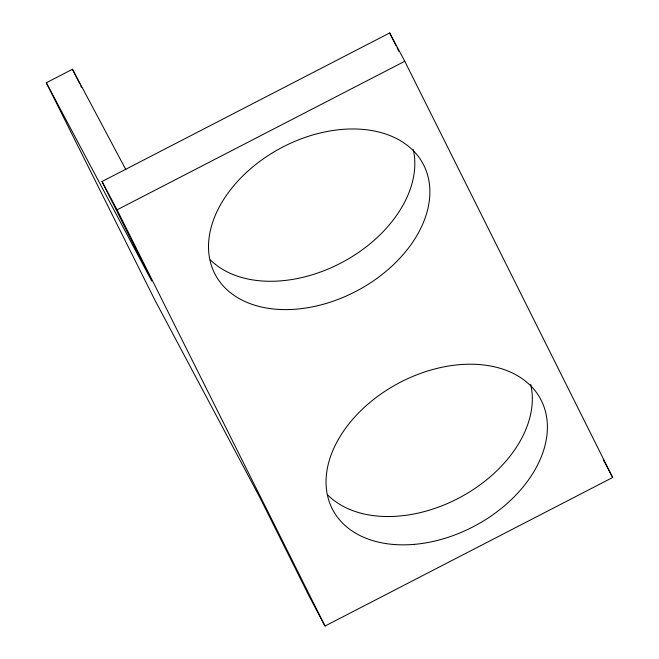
<?xml version="1.0" encoding="UTF-8"?>
<svg xmlns="http://www.w3.org/2000/svg" width="659" height="659" viewBox="0 0 659 659"><rect width="100%" height="100%" fill="white"/><g stroke="black" fill="none" stroke-linecap="round" stroke-linejoin="round"><path stroke-width="0.99" d="M46.319 82.762L151.743 281.039L102.021 181.513L389.7 32.95L404.758 61.279L612.681 477.487L325.011 626.05L309.944 597.721L260.223 498.196L154.799 299.911L46.319 82.762L72.474 69.253L125.902 169.75M325.011 626.05L117.088 209.834L404.758 61.279M603.273 459.784L612.681 477.487M102.021 181.513L117.088 209.834M389.7 32.95L396.141 45.842M397.056 47.687L398.901 51.369M72.474 69.253L79.821 83.973M80.744 85.818L81.667 87.655M530.693 384.411A117.747 80.9 -28 0 1 461.292 496.754A117.747 80.9 -28 0 1 327.861 495.123M413.267 149.56A117.747 80.9 -28 0 1 343.528 261.631A117.747 80.9 -28 0 1 210.361 259.893M414.618 544.334A117.747 80.9 -28 0 0 541.698 401.265A117.747 80.9 -28 0 0 353.85 418.004A117.747 80.9 -28 0 0 414.618 544.334M289.383 309.549A117.747 80.9 -28 0 0 426.414 171.373A117.747 80.9 -28 0 0 241.795 176.933A117.747 80.9 -28 0 0 289.383 309.549"/></g></svg>
